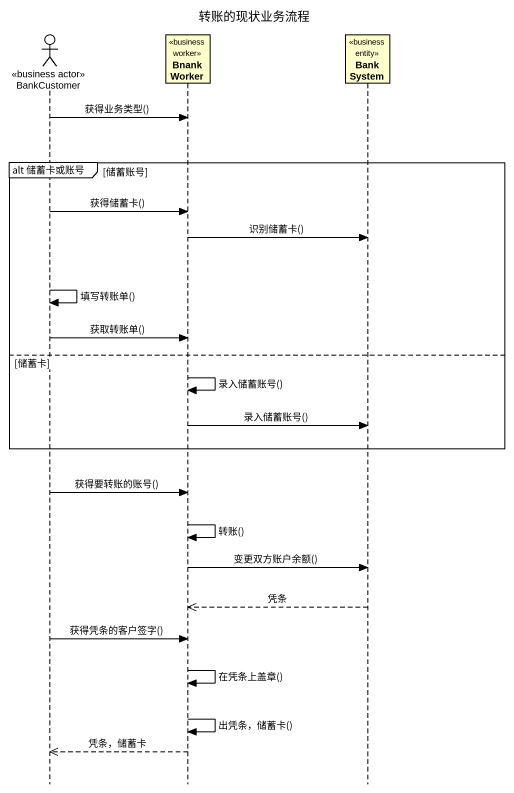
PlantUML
@startuml
title 转账的现状业务流程
hide footbox
actor BankCustomer <<business actor>>
participant BnankWorker <<business worker>>
participant BankSystem <<business entity>>

BankCustomer -> BnankWorker : 获得业务类型()
group alt 储蓄卡或账号 [储蓄账号]
  BankCustomer -> BnankWorker : 获得储蓄卡()
  BnankWorker -> BankSystem : 识别储蓄卡()
  BankCustomer -> BankCustomer : 填写转账单()
  BankCustomer -> BnankWorker : 获取转账单()
else 储蓄卡
  BnankWorker -> BnankWorker : 录入储蓄账号()
  BnankWorker -> BankSystem : 录入储蓄账号()
end
BankCustomer -> BnankWorker : 获得要转账的账号()
BnankWorker -> BnankWorker : 转账()
BnankWorker -> BankSystem : 变更双方账户余额()
BankSystem -->> BnankWorker : 凭条
BankCustomer -> BnankWorker : 获得凭条的客户签字()
BnankWorker -> BnankWorker : 在凭条上盖章()
BnankWorker -> BnankWorker : 出凭条，储蓄卡()
BnankWorker -->> BankCustomer : 凭条，储蓄卡
@enduml
